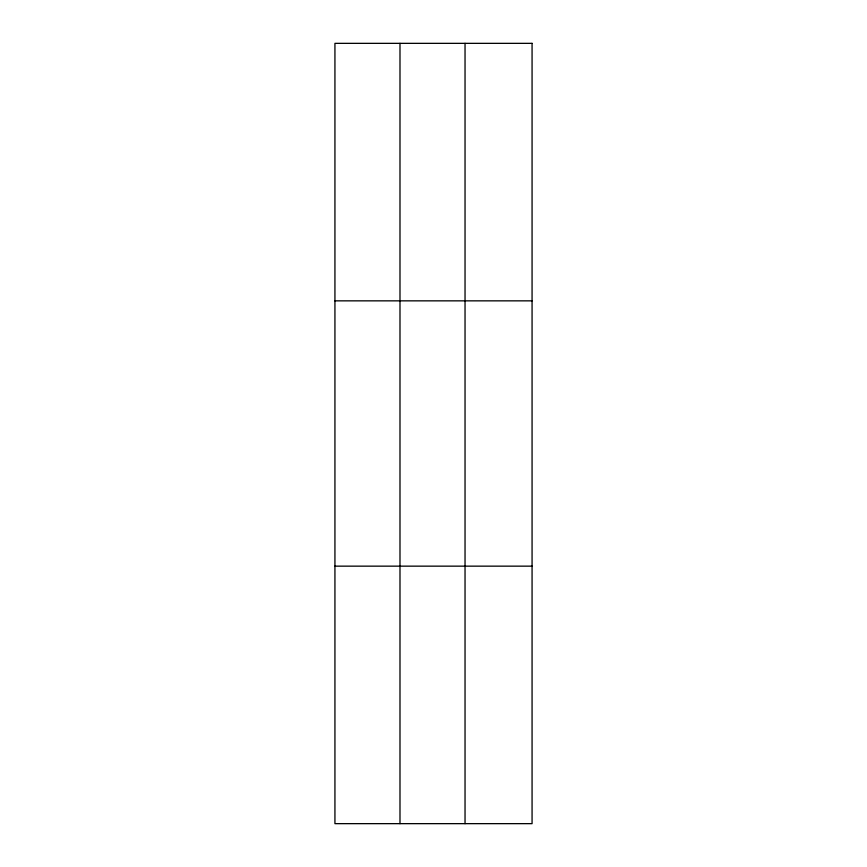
<?xml version="1.0" encoding="UTF-8"?>
<svg xmlns="http://www.w3.org/2000/svg" width="867" height="867" viewBox="0 0 867 867"><rect width="100%" height="100%" fill="white"/><g stroke="black" fill="none" stroke-linecap="round" stroke-linejoin="round"><path stroke-width="1.3" d="M399.99 823.65L399.99 43.35M465.037 823.65L465.037 43.35M334.933 300.849L532.067 300.849M334.933 566.151L532.067 566.151M532.067 43.35L334.933 43.35L334.933 823.65L532.067 823.65L532.067 43.35"/></g></svg>
